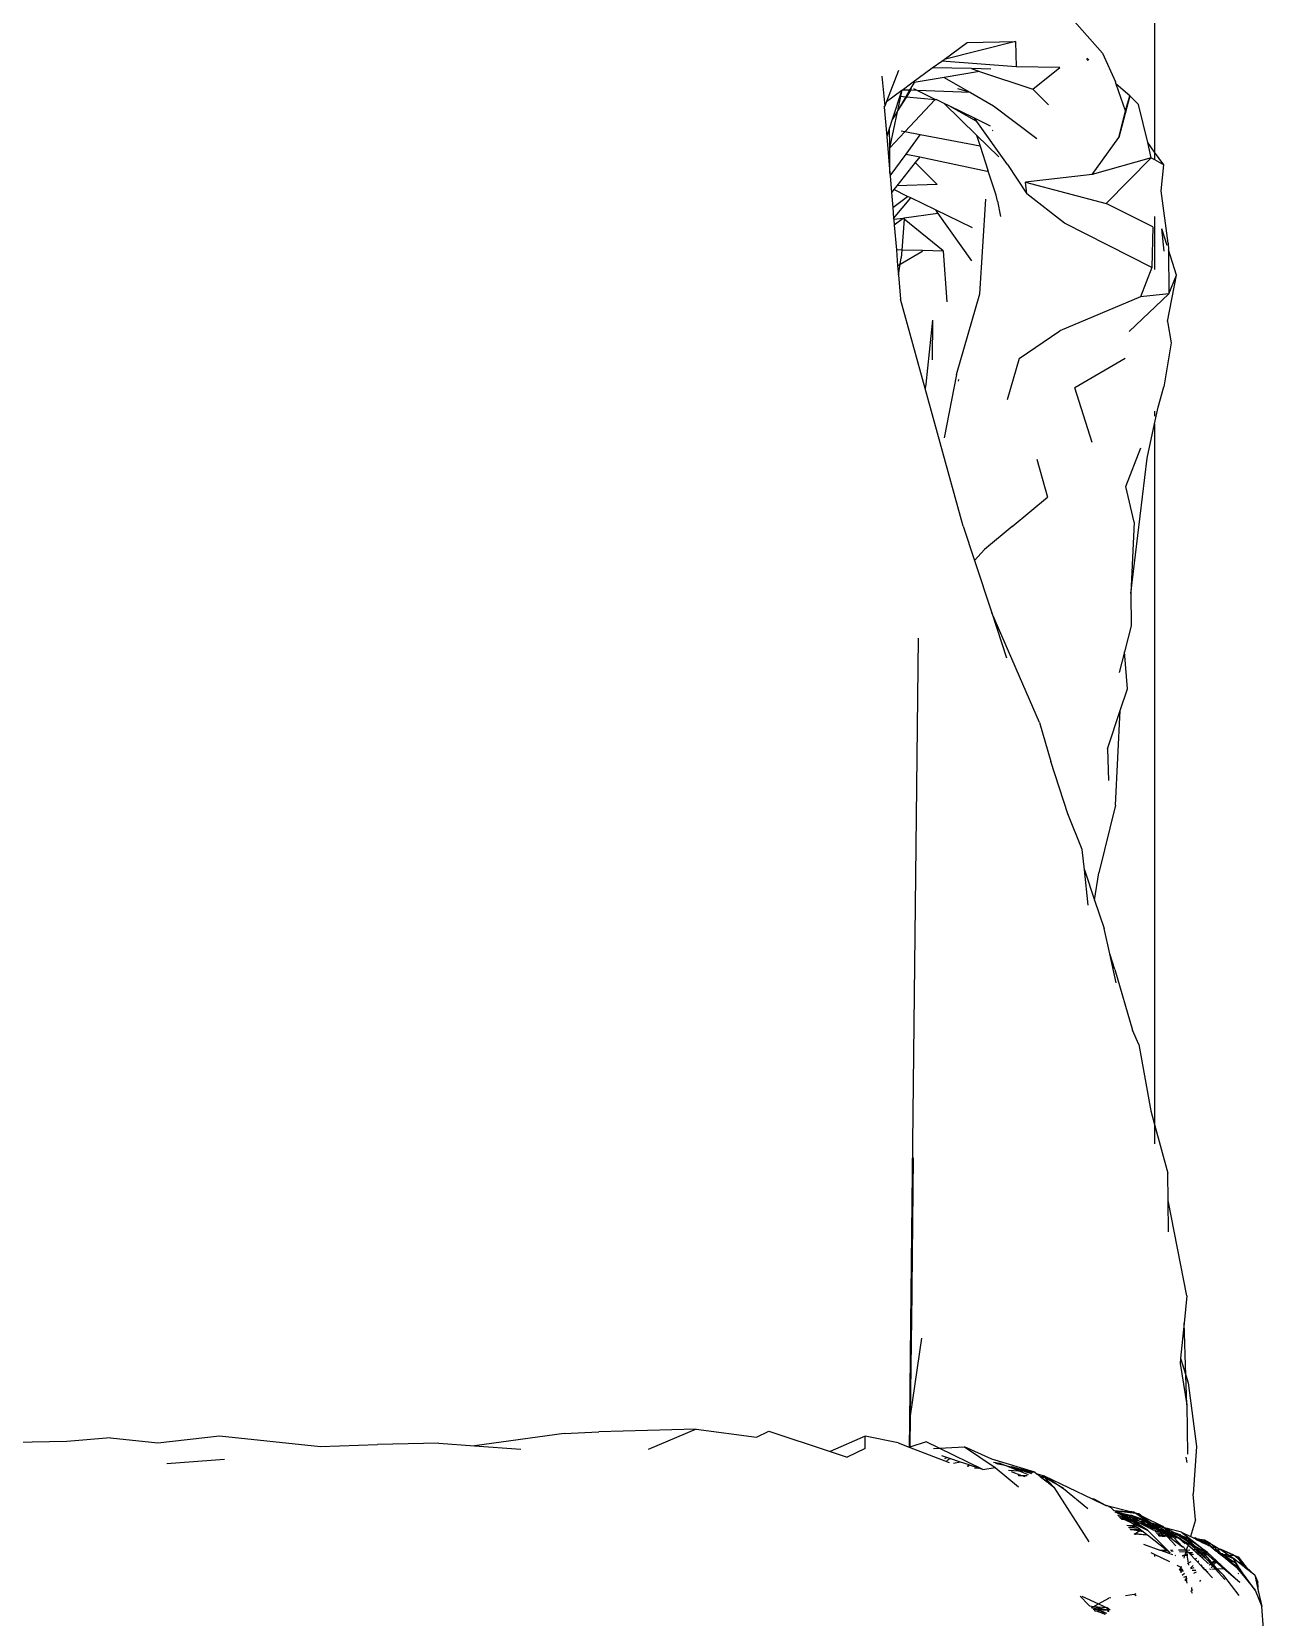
# Model space of a CAD drawing. Header units: millimetres. Extents: x 0 to 460473, y -68369 to 85219.
# Drawn here: x 224844.9 to 224978.3, y -36269 to -36098.2 of the extents above; entities that cross this region are included whole.
import ezdxf

# ---------------------------------------------------------------- set-up
doc = ezdxf.new("R2010")
doc.units = ezdxf.units.MM
doc.header["$LTSCALE"] = 50
doc.layers.add('ha', color=8, linetype='Continuous')

# ---------------------------------------------------------------- blocks, each defined once
blk = doc.blocks.new('12312')
for p, q in [((250590.54, -36534.35), (250590.54, -36622.74)), ((250581.93, -36608.69), (250584.93, -36612.08)), ((250575.59, -36610.82), (250567.88, -36612.76)), ((250567.88, -36612.76), (250570.36, -36610.95)), ((250570.36, -36610.95), (250575.59, -36610.82)), ((250575.59, -36610.82), (250575.66, -36613.56)), ((250566.62, -36613.69), (250567.64, -36612.94)), ((250567.64, -36612.94), (250567.88, -36612.76)), ((250575.66, -36613.56), (250567.64, -36612.94)), ((250583.4, -36612.88), (250583.24, -36612.66)), ((250583.47, -36612.84), (250583.24, -36612.66)), ((250584.93, -36612.08), (250586.34, -36615.18)), ((250561.17, -36614.57), (250561.5, -36617.8)), ((250562.97, -36613.97), (250561.69, -36617.3)), ((250564.42, -36615.3), (250566.62, -36613.69)), ((250567.89, -36614.7), (250564.68, -36615.25)), ((250570.83, -36613.76), (250566.62, -36613.69)), ((250571.7, -36614.05), (250567.89, -36614.7)), ((250567.89, -36614.7), (250570.6, -36616.26)), ((250570.83, -36613.76), (250571.7, -36614.05)), ((250572.93, -36613.8), (250570.83, -36613.76)), ((250571.7, -36614.05), (250577.44, -36615.96)), ((250580.33, -36613.65), (250575.66, -36613.56)), ((250577.44, -36615.96), (250580.33, -36613.65)), ((250561.69, -36617.3), (250563.34, -36616.09)), ((250563.34, -36616.09), (250562.31, -36619.24)), ((250563.34, -36616.09), (250563.2, -36616.73)), ((250563.34, -36616.09), (250563.38, -36616.06)), ((250563.38, -36616.06), (250564.42, -36615.3)), ((250564.18, -36616.09), (250563.38, -36616.06)), ((250564.18, -36616.09), (250563.77, -36616.78)), ((250564.26, -36616.09), (250563.83, -36616.79)), ((250564.68, -36615.25), (250564.18, -36616.09)), ((250564.26, -36616.09), (250564.18, -36616.09)), ((250564.35, -36615.95), (250564.26, -36616.09)), ((250565, -36616.12), (250564.26, -36616.09)), ((250564.68, -36615.25), (250564.42, -36615.3)), ((250565, -36616.12), (250564.64, -36615.94)), ((250570.73, -36616.34), (250565, -36616.12)), ((250566.94, -36617.09), (250565, -36616.12)), ((250569.33, -36615.9), (250570.6, -36616.26)), ((250570.6, -36616.26), (250570.73, -36616.34)), ((250570.73, -36616.34), (250573.2, -36617.77)), ((250577.44, -36615.96), (250579.11, -36617.67)), ((250586.42, -36615.42), (250586.34, -36615.18)), ((250587.89, -36616.7), (250586.42, -36615.42)), ((250587.4, -36618.29), (250586.42, -36615.42)), ((250561.45, -36617.91), (250561.5, -36617.8)), ((250561.45, -36617.91), (250561.72, -36621.07)), ((250561.69, -36617.3), (250561.5, -36617.8)), ((250563.2, -36616.73), (250562.86, -36618.32)), ((250563.77, -36616.78), (250562.86, -36618.32)), ((250563.83, -36616.79), (250562.86, -36618.32)), ((250563.2, -36616.73), (250563.77, -36616.78)), ((250563.65, -36620.57), (250566.94, -36617.09)), ((250563.77, -36616.78), (250563.83, -36616.79)), ((250563.83, -36616.79), (250566.94, -36617.09)), ((250566.94, -36617.09), (250567.02, -36617.09)), ((250567.9, -36617.52), (250567.02, -36617.09)), ((250571.38, -36620.92), (250567.9, -36617.52)), ((250568.43, -36617.78), (250567.9, -36617.52)), ((250571.41, -36619.46), (250568.43, -36617.78)), ((250571.16, -36619.1), (250568.43, -36617.78)), ((250573.2, -36617.77), (250577.87, -36621.3)), ((250587.89, -36616.7), (250586.71, -36621.17)), ((250587.4, -36618.29), (250587.89, -36616.7)), ((250588.83, -36617.61), (250587.89, -36616.7)), ((250589.8, -36621.72), (250588.83, -36617.61)), ((250562.31, -36619.24), (250562.02, -36620.14)), ((250562.84, -36618.4), (250562.03, -36622.15)), ((250562.84, -36618.4), (250562.31, -36619.24)), ((250562.86, -36618.32), (250562.84, -36618.4)), ((250571.41, -36619.46), (250571.16, -36619.1)), ((250572.89, -36619.94), (250571.16, -36619.1)), ((250574.71, -36624.09), (250571.41, -36619.46)), ((250586.71, -36621.17), (250587.4, -36618.29)), ((250562.02, -36620.14), (250561.72, -36621.07)), ((250561.72, -36621.07), (250562.05, -36625)), ((250562.03, -36622.15), (250562.02, -36620.14)), ((250562.03, -36622.28), (250563.65, -36620.57)), ((250563.65, -36620.57), (250563.27, -36620.5)), ((250565.31, -36620.88), (250563.65, -36620.57)), ((250563.79, -36622.96), (250565.31, -36620.88)), ((250571.77, -36622.1), (250565.31, -36620.88)), ((250573.78, -36623.26), (250571.38, -36620.92)), ((250571.38, -36620.92), (250571.77, -36622.1)), ((250573.16, -36620.45), (250573.1, -36620.41)), ((250583.81, -36625.17), (250586.71, -36621.17)), ((250562.03, -36622.28), (250562.03, -36622.15)), ((250562.05, -36625), (250562.03, -36622.28)), ((250562.07, -36625.3), (250563.79, -36622.96)), ((250563.79, -36622.96), (250565.28, -36623.27)), ((250565.28, -36623.27), (250564.79, -36623.88)), ((250565.28, -36623.27), (250572.54, -36624.79)), ((250571.77, -36622.1), (250572.61, -36624.69)), ((250590.19, -36623.35), (250583.81, -36625.17)), ((250585.33, -36628.27), (250590.19, -36623.35)), ((250590.54, -36622.74), (250589.8, -36621.72)), ((250590.19, -36623.35), (250589.8, -36621.72)), ((250590.19, -36623.35), (250590.54, -36623.55)), ((250590.54, -36622.74), (250590.54, -36623.55)), ((250591.53, -36624.11), (250590.54, -36622.74)), ((250562.05, -36625), (250562.07, -36625.3)), ((250564.79, -36623.88), (250562.79, -36626.39)), ((250564.79, -36623.88), (250567.15, -36626.24)), ((250572.61, -36624.69), (250572.54, -36624.79)), ((250573.5, -36627.38), (250572.61, -36624.69)), ((250574.71, -36624.09), (250576.78, -36627.23)), ((250590.54, -36623.55), (250591.53, -36624.11)), ((250591.25, -36626.9), (250591.53, -36624.11)), ((250562.07, -36625.3), (250562.23, -36627.09)), ((250562.47, -36626.79), (250562.23, -36627.09)), ((250562.79, -36626.39), (250562.47, -36626.79)), ((250563.96, -36627.51), (250562.47, -36626.79)), ((250567.15, -36626.24), (250562.79, -36626.39)), ((250583.81, -36625.17), (250576.66, -36625.97)), ((250576.66, -36625.97), (250585.33, -36628.27)), ((250576.78, -36627.23), (250576.66, -36625.97)), ((250562.23, -36627.09), (250562.36, -36628.7)), ((250562.36, -36628.7), (250563.96, -36627.51)), ((250562.46, -36629.89), (250564.31, -36627.68)), ((250564.31, -36627.68), (250563.96, -36627.51)), ((250566.95, -36628.96), (250564.31, -36627.68)), ((250571.73, -36638), (250572.37, -36627.81)), ((250573.63, -36628.04), (250573.5, -36627.38)), ((250573.63, -36628.04), (250573.95, -36629.68)), ((250580.85, -36630.39), (250576.78, -36627.23)), ((250590.34, -36630.81), (250585.33, -36628.27)), ((250592.02, -36632.54), (250591.25, -36626.9)), ((250562.36, -36628.7), (250562.46, -36629.89)), ((250562.46, -36629.89), (250562.47, -36630.01)), ((250563.5, -36629.91), (250562.47, -36630.01)), ((250562.47, -36630.01), (250562.52, -36630.61)), ((250563.5, -36629.91), (250562.52, -36630.61)), ((250563.59, -36629.98), (250563.34, -36633.29)), ((250563.6, -36629.86), (250563.5, -36629.91)), ((250563.5, -36629.87), (250563.5, -36629.91)), ((250563.59, -36629.98), (250563.5, -36629.91)), ((250563.6, -36629.86), (250563.59, -36629.98)), ((250567.8, -36633.39), (250563.59, -36629.98)), ((250567.23, -36629.35), (250563.6, -36629.86)), ((250566.95, -36628.96), (250567.23, -36629.35)), ((250570.95, -36630.89), (250566.95, -36628.96)), ((250567.23, -36629.35), (250570.83, -36634.45)), ((250590.54, -36629.69), (250590.54, -36635.39)), ((250562.52, -36630.61), (250562.75, -36633.27)), ((250590.23, -36635.16), (250580.85, -36630.39)), ((250590.34, -36630.81), (250590.23, -36635.16)), ((250591.57, -36633.4), (250591.31, -36631.01)), ((250591.88, -36632.81), (250591.31, -36631.01)), ((250563.34, -36633.29), (250562.75, -36633.27)), ((250562.75, -36633.27), (250562.89, -36634.99)), ((250563.16, -36634.83), (250565.51, -36633.44)), ((250563.34, -36633.29), (250563.28, -36634.14)), ((250565.56, -36633.35), (250563.34, -36633.29)), ((250565.56, -36633.35), (250565.51, -36633.44)), ((250567.8, -36633.42), (250565.56, -36633.35)), ((250567.8, -36633.39), (250567.8, -36633.42)), ((250567.8, -36633.42), (250568.19, -36638.88)), ((250592.02, -36632.54), (250592.03, -36633.27)), ((250592.91, -36636.01), (250592.03, -36633.27)), ((250592.03, -36633.27), (250592.09, -36638.01)), ((250562.89, -36634.99), (250563.16, -36634.83)), ((250562.89, -36634.99), (250562.97, -36635.97)), ((250562.97, -36635.97), (250563.16, -36634.83)), ((250563.16, -36634.83), (250563.28, -36634.14)), ((250590.23, -36635.16), (250589.02, -36638.32)), ((250562.97, -36635.97), (250563.19, -36638.57)), ((250591.93, -36640.98), (250592.91, -36636.01)), ((250592.09, -36638.01), (250592.91, -36636.01)), ((250565.85, -36648.21), (250563.19, -36638.57)), ((250569.24, -36646.68), (250571.73, -36638)), ((250589.02, -36638.32), (250580.36, -36642)), ((250592.09, -36638.01), (250587.81, -36642.05)), ((250592.09, -36638.01), (250589.02, -36638.32)), ((250566.64, -36640.84), (250565.94, -36647.73)), ((250566.64, -36640.84), (250566.61, -36645.11)), ((250575.97, -36644.96), (250580.36, -36642)), ((250591.93, -36640.98), (250592.33, -36643.3)), ((250592.33, -36643.3), (250591.54, -36648.02)), ((250575.97, -36644.96), (250574.67, -36649.41)), ((250587.37, -36644.97), (250581.96, -36648.14)), ((250569.24, -36646.68), (250567.88, -36653.51)), ((250569.44, -36647.24), (250569.39, -36647.43)), ((250565.94, -36647.73), (250565.85, -36648.21)), ((250569.93, -36663.02), (250565.85, -36648.21)), ((250583.83, -36654.01), (250581.96, -36648.14)), ((250590.93, -36650.22), (250591.54, -36648.02)), ((250590.54, -36652.01), (250590.93, -36650.22)), ((250590.54, -36650.66), (250590.54, -36651.17)), ((250589.74, -36655.71), (250590.54, -36652.01)), ((250590.54, -36652.01), (250590.54, -36727.45)), ((250577.86, -36655.8), (250579, -36659.91)), ((250587.45, -36658.75), (250589.06, -36654.58)), ((250587.99, -36670.29), (250589.74, -36655.71)), ((250588.33, -36662.58), (250587.45, -36658.75)), ((250575.21, -36663.08), (250579, -36659.91)), ((250588.33, -36662.58), (250587.99, -36670.29)), ((250569.93, -36663.02), (250571.15, -36666.72)), ((250575.21, -36663.08), (250572.24, -36665.55)), ((250572.24, -36665.55), (250571.15, -36666.72)), ((250571.15, -36666.72), (250573.01, -36672.36)), ((250587.99, -36670.29), (250588.01, -36673.77)), ((250578.15, -36684.16), (250573.01, -36672.36)), ((250573.01, -36672.36), (250574.61, -36677.21)), ((250588.01, -36673.77), (250587.3, -36676.56)), ((250565.1, -36675.09), (250564.42, -36735.87)), ((250587.3, -36676.56), (250586.73, -36678.8)), ((250587.63, -36680.55), (250587.3, -36676.56)), ((250586.85, -36682.86), (250587.63, -36680.55)), ((250585.46, -36687.02), (250586.85, -36682.86)), ((250586.34, -36693.07), (250586.85, -36682.86)), ((250578.15, -36684.16), (250579.36, -36688.37)), ((250585.46, -36687.02), (250585.57, -36690.41)), ((250581.19, -36694), (250579.36, -36688.37)), ((250586.34, -36693.07), (250584.56, -36700.36)), ((250582.75, -36697.83), (250581.19, -36694)), ((250582.99, -36700.05), (250582.75, -36697.83)), ((250582.99, -36700.05), (250584.09, -36703.3)), ((250583.4, -36703.85), (250582.99, -36700.05)), ((250584.09, -36703.3), (250584.56, -36700.36)), ((250584.09, -36703.3), (250585.13, -36706.35)), ((250585.73, -36709.07), (250585.13, -36706.35)), ((250586.28, -36710.78), (250585.73, -36709.07)), ((250586.41, -36712.21), (250585.73, -36709.07)), ((250586.28, -36710.78), (250588.15, -36717.29)), ((250588.86, -36718.84), (250588.15, -36717.29)), ((250588.86, -36718.84), (250590.14, -36725.98)), ((250590.14, -36725.98), (250590.54, -36727.45)), ((250590.54, -36727.45), (250590.54, -36729.55)), ((250590.54, -36727.45), (250591.98, -36732.7)), ((250564.57, -36731.05), (250564.42, -36735.87)), ((250564.57, -36731.05), (250564.42, -36745.12)), ((250592, -36735.63), (250591.98, -36732.7)), ((250564.42, -36735.87), (250564.28, -36748.92)), ((250594, -36745.92), (250592, -36735.63)), ((250592.04, -36739.01), (250592, -36735.63)), ((250564.4, -36745.66), (250564.25, -36758.84)), ((250564.4, -36745.66), (250564.28, -36748.92)), ((250564.42, -36745.12), (250564.4, -36745.66)), ((250594, -36745.92), (250593.71, -36748.86)), ((250564.28, -36748.92), (250564.16, -36759.47)), ((250593.71, -36748.86), (250593.34, -36752.62)), ((250593.9, -36754.46), (250593.71, -36748.86)), ((250565.44, -36750.45), (250564.25, -36758.84)), ((250593.34, -36752.62), (250593.29, -36753.19)), ((250593.34, -36752.62), (250593.9, -36754.46)), ((250593.29, -36753.19), (250594.01, -36757.66)), ((250594.01, -36757.66), (250593.9, -36754.46)), ((250593.9, -36754.46), (250594.16, -36755.29)), ((250594.16, -36755.29), (250595.07, -36762.14)), ((250594.01, -36757.66), (250594.09, -36762.95)), ((250564.16, -36759.47), (250564.13, -36762.21)), ((250564.25, -36758.84), (250564.16, -36759.47)), ((250564.25, -36758.84), (250564.21, -36762.19)), ((250473.48, -36761.6), (250465.85, -36761.74)), ((250478.17, -36761.21), (250473.48, -36761.6)), ((250478.17, -36761.21), (250483.26, -36761.73)), ((250483.26, -36761.73), (250489.91, -36760.99)), ((250489.91, -36760.99), (250500.76, -36762.14)), ((250527.01, -36760.73), (250517.33, -36762.05)), ((250527.01, -36760.73), (250530.73, -36760.56)), ((250541.21, -36760.25), (250530.73, -36760.56)), ((250541.21, -36760.25), (250536.02, -36762.46)), ((250541.21, -36760.25), (250547.68, -36761.12)), ((250547.68, -36761.12), (250549.02, -36760.48)), ((250549.02, -36760.48), (250555.62, -36762.67)), ((250559.39, -36761.02), (250555.62, -36762.67)), ((250562.93, -36761.75), (250559.39, -36761.02)), ((250559.4, -36762.36), (250559.39, -36761.02)), ((250565.97, -36761.62), (250564.21, -36762.19)), ((250567.36, -36762.3), (250565.97, -36761.62)), ((250500.76, -36762.14), (250506.89, -36761.93)), ((250513.52, -36761.76), (250506.89, -36761.93)), ((250513.52, -36761.76), (250517.33, -36762.05)), ((250517.33, -36762.05), (250522.34, -36762.43)), ((250555.62, -36762.67), (250557.45, -36763.28)), ((250559.4, -36762.36), (250557.45, -36763.28)), ((250562.93, -36761.75), (250564.13, -36762.21)), ((250564.21, -36762.19), (250564.13, -36762.21)), ((250564.13, -36762.21), (250568.43, -36763.86)), ((250566.75, -36762.33), (250567.36, -36762.3)), ((250567.36, -36762.3), (250570.1, -36762.17)), ((250572.07, -36764.6), (250567.36, -36762.3)), ((250568.18, -36763.32), (250567.63, -36763.13)), ((250567.97, -36763.44), (250568.18, -36763.32)), ((250568.49, -36763.42), (250568.18, -36763.32)), ((250570.1, -36762.17), (250573.37, -36764.39)), ((250573.04, -36763.49), (250570.1, -36762.17)), ((250593.92, -36763.28), (250594.01, -36763.84)), ((250595.07, -36762.14), (250594.7, -36767.27)), ((250484.23, -36763.95), (250490.42, -36763.48)), ((250568.19, -36763.65), (250568.49, -36763.42)), ((250569.67, -36763.81), (250568.49, -36763.42)), ((250569.67, -36763.81), (250568.9, -36763.96)), ((250570.57, -36764.1), (250569.67, -36763.81)), ((250570.38, -36764.26), (250570.57, -36764.1)), ((250570.47, -36764.28), (250570.64, -36764.13)), ((250570.64, -36764.13), (250570.57, -36764.1)), ((250571.61, -36764.45), (250570.64, -36764.13)), ((250571.17, -36764.42), (250571.61, -36764.45)), ((250572.07, -36764.6), (250571.61, -36764.45)), ((250572.07, -36764.6), (250573.37, -36764.39)), ((250577.64, -36764.88), (250573.04, -36763.49)), ((250573.21, -36763.82), (250573.8, -36763.93)), ((250573.37, -36764.39), (250575.9, -36766.48)), ((250573.41, -36763.92), (250573.67, -36763.98)), ((250573.67, -36763.98), (250573.58, -36764.01)), ((250573.8, -36763.93), (250573.67, -36763.98)), ((250573.67, -36763.98), (250574.28, -36764.12)), ((250574.28, -36764.12), (250573.8, -36763.93)), ((250575.91, -36764.75), (250574.28, -36764.12)), ((250574.28, -36764.12), (250574.63, -36764.2)), ((250574.63, -36764.2), (250576.5, -36764.8)), ((250574.63, -36764.2), (250575.15, -36764.31)), ((250574.83, -36764.68), (250575.91, -36764.75)), ((250575.11, -36764.83), (250576.23, -36765.24)), ((250575.15, -36764.31), (250577.64, -36764.88)), ((250576.96, -36764.83), (250575.15, -36764.31)), ((250576.99, -36765.18), (250575.91, -36764.75)), ((250575.91, -36764.75), (250576.5, -36764.8)), ((250576.5, -36764.8), (250577.28, -36765.04)), ((250576.5, -36764.8), (250576.96, -36764.83)), ((250577.45, -36764.97), (250576.96, -36764.83)), ((250576.96, -36764.83), (250577.64, -36764.88)), ((250577.64, -36764.88), (250577.92, -36765.1)), ((250575.86, -36765.22), (250575.9, -36765.24)), ((250575.9, -36765.24), (250576.23, -36765.24)), ((250576.23, -36765.24), (250576.29, -36765.25)), ((250576.29, -36765.25), (250576.8, -36765.27)), ((250576.29, -36765.25), (250576.59, -36765.37)), ((250576.8, -36765.27), (250576.82, -36765.26)), ((250578.73, -36765.33), (250577.92, -36765.1)), ((250578.24, -36765.35), (250577.92, -36765.1)), ((250578.24, -36765.35), (250578.73, -36765.33)), ((250578.24, -36765.35), (250578.77, -36765.52)), ((250578.24, -36765.35), (250579.02, -36765.97)), ((250578.73, -36765.33), (250579.65, -36766.02)), ((250578.73, -36765.33), (250580.75, -36766.64)), ((250578.73, -36765.33), (250583.82, -36767.77)), ((250579.69, -36766.5), (250578.77, -36765.52)), ((250579.65, -36766.02), (250578.77, -36765.52)), ((250578.77, -36765.52), (250579.02, -36765.97)), ((250579.1, -36766), (250579.02, -36765.97)), ((250579.1, -36766), (250579.14, -36766.06)), ((250579.14, -36766.06), (250579.69, -36766.5)), ((250580.75, -36766.64), (250579.65, -36766.02)), ((250579.69, -36766.5), (250583.45, -36772.38)), ((250580.75, -36766.64), (250583.37, -36768.81)), ((250584.05, -36767.79), (250583.82, -36767.77)), ((250583.82, -36767.77), (250585.29, -36768.47)), ((250585.29, -36768.47), (250584.05, -36767.79)), ((250585.29, -36768.47), (250585.39, -36768.49)), ((250585.87, -36768.75), (250585.39, -36768.49)), ((250585.39, -36768.49), (250588.08, -36769.17)), ((250594.94, -36770.02), (250594.7, -36767.27)), ((250585.97, -36768.86), (250585.87, -36768.75)), ((250586.17, -36769.01), (250585.97, -36768.86)), ((250586.47, -36769.16), (250586.17, -36769.01)), ((250586.17, -36769.01), (250588.08, -36769.17)), ((250586.25, -36769.17), (250586.84, -36769.41)), ((250586.57, -36769.16), (250586.47, -36769.16)), ((250586.55, -36769.5), (250586.83, -36769.62)), ((250586.58, -36769.21), (250586.57, -36769.16)), ((250587.02, -36769.17), (250586.57, -36769.16)), ((250586.58, -36769.21), (250586.7, -36769.24)), ((250586.63, -36769.59), (250586.83, -36769.62)), ((250586.96, -36769.4), (250586.7, -36769.24)), ((250586.7, -36769.24), (250588.08, -36769.56)), ((250586.75, -36769.73), (250586.98, -36769.88)), ((250586.83, -36769.62), (250587.41, -36769.87)), ((250586.84, -36769.41), (250589.78, -36771.15)), ((250587.66, -36769.81), (250586.84, -36769.41)), ((250587.41, -36769.87), (250586.84, -36769.41)), ((250586.86, -36769.85), (250586.89, -36769.89)), ((250586.98, -36769.88), (250586.89, -36769.89)), ((250586.99, -36769.41), (250586.96, -36769.4)), ((250587.05, -36769.87), (250586.98, -36769.88)), ((250587.3, -36769.99), (250586.98, -36769.98)), ((250587.08, -36769.46), (250586.99, -36769.41)), ((250588.08, -36769.17), (250587.02, -36769.17)), ((250588.54, -36769.33), (250587.02, -36769.17)), ((250587.2, -36769.85), (250587.05, -36769.87)), ((250587.3, -36769.99), (250587.05, -36769.87)), ((250587.19, -36769.52), (250587.08, -36769.46)), ((250587.21, -36769.47), (250587.08, -36769.46)), ((250587.38, -36769.53), (250587.19, -36769.52)), ((250587.65, -36769.75), (250587.19, -36769.52)), ((250587.2, -36769.85), (250587.41, -36769.87)), ((250587.38, -36769.53), (250587.21, -36769.47)), ((250587.3, -36769.99), (250588, -36770.32)), ((250587.47, -36769.99), (250587.3, -36769.99)), ((250587.49, -36769.53), (250587.38, -36769.53)), ((250587.44, -36769.88), (250587.41, -36769.87)), ((250587.44, -36769.88), (250587.54, -36769.96)), ((250587.54, -36769.96), (250587.47, -36769.99)), ((250588.08, -36769.56), (250587.49, -36769.53)), ((250587.67, -36769.61), (250587.49, -36769.53)), ((250588, -36770.32), (250587.54, -36769.96)), ((250587.65, -36769.75), (250588.15, -36769.82)), ((250587.66, -36769.81), (250587.65, -36769.75)), ((250587.93, -36769.97), (250587.66, -36769.81)), ((250588.15, -36769.82), (250587.67, -36769.61)), ((250588.64, -36769.9), (250587.67, -36769.61)), ((250589.78, -36771.15), (250587.93, -36769.97)), ((250588.14, -36769.99), (250587.93, -36769.97)), ((250587.97, -36769.91), (250588.41, -36769.94)), ((250588.16, -36769.19), (250588.08, -36769.17)), ((250588.84, -36769.93), (250588.08, -36769.56)), ((250589.28, -36770), (250588.08, -36769.56)), ((250588.54, -36770), (250588.14, -36769.99)), ((250588.26, -36770.06), (250588.14, -36769.99)), ((250588.15, -36769.82), (250588.64, -36769.9)), ((250588.41, -36769.94), (250588.15, -36769.82)), ((250588.35, -36769.19), (250588.16, -36769.19)), ((250588.99, -36770.19), (250588.26, -36770.06)), ((250588.7, -36770.28), (250588.26, -36770.06)), ((250588.35, -36769.19), (250588.45, -36769.26)), ((250588.41, -36769.94), (250588.64, -36769.9)), ((250588.54, -36770), (250588.41, -36769.94)), ((250588.45, -36769.26), (250588.53, -36769.28)), ((250588.54, -36769.33), (250588.53, -36769.28)), ((250588.65, -36769.34), (250588.54, -36769.33)), ((250589.6, -36770.09), (250588.54, -36769.33)), ((250588.88, -36769.97), (250588.54, -36770)), ((250588.99, -36770.19), (250588.54, -36770)), ((250588.64, -36769.9), (250588.84, -36769.93)), ((250588.65, -36769.34), (250588.85, -36769.36)), ((250588.65, -36769.34), (250589.05, -36769.54)), ((250588.84, -36769.93), (250588.88, -36769.97)), ((250588.85, -36769.36), (250589.05, -36769.54)), ((250588.93, -36769.98), (250588.88, -36769.97)), ((250588.98, -36770), (250588.93, -36769.98)), ((250589.28, -36770), (250588.98, -36770)), ((250589.64, -36770.32), (250588.98, -36770)), ((250589.73, -36770.22), (250588.98, -36770)), ((250589.64, -36770.32), (250588.99, -36770.19)), ((250589.54, -36770.44), (250588.99, -36770.19)), ((250589.05, -36769.54), (250589.14, -36769.58)), ((250589.14, -36769.58), (250589.74, -36770.14)), ((250589.14, -36769.58), (250589.99, -36770.23)), ((250589.14, -36769.58), (250591.47, -36770.74)), ((250589.32, -36770), (250589.28, -36770)), ((250589.36, -36770.03), (250589.32, -36770)), ((250589.49, -36770.07), (250589.36, -36770.03)), ((250589.6, -36770.09), (250589.49, -36770.07)), ((250589.69, -36770.16), (250589.6, -36770.09)), ((250589.74, -36770.14), (250589.69, -36770.16)), ((250589.69, -36770.16), (250589.73, -36770.22)), ((250589.79, -36770.18), (250589.74, -36770.14)), ((250589.79, -36770.18), (250589.82, -36770.25)), ((250589.82, -36770.21), (250589.79, -36770.18)), ((250589.99, -36770.23), (250589.82, -36770.21)), ((250594.94, -36770.02), (250594.4, -36771.83)), ((250588.48, -36770.69), (250587.57, -36770.65)), ((250587.74, -36770.83), (250588.48, -36770.69)), ((250587.74, -36770.83), (250587.97, -36770.85)), ((250587.79, -36770.89), (250587.97, -36770.85)), ((250587.91, -36771.03), (250587.96, -36771.08)), ((250588.9, -36771.25), (250587.96, -36771.08)), ((250589.02, -36771.11), (250587.96, -36771.08)), ((250587.96, -36771.08), (250588.98, -36771.19)), ((250587.97, -36770.85), (250588.53, -36770.73)), ((250587.97, -36770.85), (250588.78, -36770.92)), ((250588, -36770.32), (250589.78, -36771.15)), ((250588.48, -36770.69), (250588, -36770.32)), ((250588.44, -36771.57), (250588.36, -36771.53)), ((250588.44, -36771.57), (250588.48, -36771.54)), ((250588.47, -36771.65), (250588.44, -36771.57)), ((250588.48, -36770.69), (250588.53, -36770.73)), ((250588.9, -36771.25), (250588.48, -36771.54)), ((250588.48, -36771.54), (250589.7, -36771.63)), ((250589.77, -36771.69), (250588.48, -36771.54)), ((250588.78, -36770.92), (250588.53, -36770.73)), ((250588.7, -36770.28), (250588.93, -36770.39)), ((250588.7, -36770.28), (250589.54, -36770.44)), ((250589.02, -36771.11), (250588.78, -36770.92)), ((250588.98, -36771.19), (250588.9, -36771.25)), ((250589.3, -36771.32), (250588.9, -36771.25)), ((250588.93, -36770.39), (250589.51, -36770.57)), ((250589.86, -36770.86), (250588.93, -36770.39)), ((250589.06, -36771.14), (250588.98, -36771.19)), ((250588.98, -36771.19), (250589.17, -36771.22)), ((250589.06, -36771.14), (250589.02, -36771.11)), ((250589.17, -36771.22), (250589.06, -36771.14)), ((250589.3, -36771.32), (250589.17, -36771.22)), ((250589.7, -36771.63), (250589.3, -36771.32)), ((250589.51, -36770.57), (250590.6, -36770.9)), ((250589.51, -36770.57), (250590.57, -36770.95)), ((250589.54, -36770.44), (250590.16, -36770.57)), ((250590.6, -36770.9), (250589.54, -36770.44)), ((250590.01, -36770.39), (250589.64, -36770.32)), ((250590.16, -36770.57), (250589.64, -36770.32)), ((250589.77, -36771.69), (250589.7, -36771.63)), ((250589.73, -36770.22), (250589.82, -36770.25)), ((250591.83, -36773.28), (250589.77, -36771.69)), ((250589.78, -36771.15), (250592.21, -36773.58)), ((250589.82, -36770.25), (250589.89, -36770.27)), ((250589.86, -36770.86), (250590.57, -36770.95)), ((250590.27, -36771.06), (250589.86, -36770.86)), ((250589.89, -36770.27), (250589.93, -36770.33)), ((250590.07, -36770.29), (250589.89, -36770.27)), ((250589.93, -36770.33), (250589.99, -36770.36)), ((250589.99, -36770.23), (250590.07, -36770.29)), ((250589.99, -36770.36), (250590.01, -36770.39)), ((250590.06, -36770.4), (250590.01, -36770.39)), ((250590.06, -36770.4), (250590.08, -36770.44)), ((250590.3, -36770.44), (250590.06, -36770.4)), ((250590.07, -36770.29), (250590.16, -36770.35)), ((250590.08, -36770.44), (250590.26, -36770.59)), ((250590.16, -36770.57), (250590.08, -36770.44)), ((250590.16, -36770.35), (250590.3, -36770.44)), ((250590.16, -36770.35), (250590.7, -36770.51)), ((250590.16, -36770.57), (250590.26, -36770.59)), ((250590.26, -36770.59), (250590.31, -36770.61)), ((250590.51, -36771.18), (250590.27, -36771.06)), ((250590.27, -36771.06), (250590.85, -36771.11)), ((250590.61, -36770.53), (250590.3, -36770.44)), ((250590.3, -36770.44), (250590.82, -36770.71)), ((250590.3, -36770.44), (250590.57, -36770.66)), ((250590.31, -36770.61), (250590.57, -36770.66)), ((250590.31, -36770.61), (250590.33, -36770.65)), ((250590.33, -36770.65), (250590.48, -36770.73)), ((250590.48, -36770.73), (250590.6, -36770.9)), ((250590.77, -36770.98), (250590.48, -36770.73)), ((250590.97, -36770.96), (250590.48, -36770.73)), ((250591.14, -36771.37), (250590.53, -36771.2)), ((250590.57, -36770.66), (250590.6, -36770.68)), ((250590.57, -36770.95), (250590.63, -36770.92)), ((250590.97, -36770.96), (250590.6, -36770.68)), ((250590.6, -36770.68), (250590.82, -36770.71)), ((250590.6, -36770.68), (250590.83, -36770.97)), ((250590.6, -36770.9), (250590.63, -36770.92)), ((250591.14, -36770.79), (250590.61, -36770.53)), ((250591.34, -36770.74), (250590.61, -36770.53)), ((250591.14, -36771.37), (250590.61, -36771.31)), ((250590.74, -36771.01), (250590.63, -36770.92)), ((250591.34, -36770.74), (250590.7, -36770.51)), ((250590.71, -36771.42), (250591.3, -36771.5)), ((250590.74, -36771.01), (250590.77, -36770.98)), ((250590.74, -36771.01), (250590.85, -36771.11)), ((250590.77, -36770.98), (250590.85, -36770.99)), ((250590.82, -36770.71), (250591.52, -36771.08)), ((250590.82, -36770.71), (250591.14, -36770.79)), ((250590.83, -36770.97), (250590.85, -36770.99)), ((250590.85, -36770.99), (250590.91, -36771)), ((250590.85, -36771.11), (250590.89, -36771.15)), ((250591.54, -36771.71), (250590.86, -36771.6)), ((250590.89, -36771.15), (250591.02, -36771.12)), ((250591.13, -36771.2), (250590.89, -36771.15)), ((250590.89, -36771.15), (250591.14, -36771.37)), ((250590.91, -36771), (250590.97, -36770.96)), ((250590.91, -36771), (250590.94, -36771.05)), ((250590.93, -36771.69), (250591.54, -36771.71)), ((250590.94, -36771.05), (250591.02, -36771.12)), ((250591.54, -36771.71), (250590.95, -36771.71)), ((250590.97, -36770.96), (250591.1, -36771.06)), ((250591.68, -36771.85), (250591.01, -36771.79)), ((250591.02, -36771.12), (250591.06, -36771.13)), ((250591.06, -36771.13), (250591.12, -36771.14)), ((250591.1, -36771.06), (250591.3, -36771.05)), ((250591.21, -36771.14), (250591.1, -36771.06)), ((250591.29, -36771.12), (250591.1, -36771.06)), ((250591.12, -36771.14), (250591.21, -36771.14)), ((250591.13, -36771.2), (250591.12, -36771.14)), ((250591.33, -36771.23), (250591.13, -36771.2)), ((250591.43, -36771.41), (250591.13, -36771.2)), ((250591.32, -36770.83), (250591.14, -36770.79)), ((250591.16, -36771.38), (250591.14, -36771.37)), ((250591.14, -36771.37), (250591.3, -36771.5)), ((250591.43, -36771.41), (250591.16, -36771.38)), ((250591.21, -36771.14), (250591.29, -36771.12)), ((250591.33, -36771.23), (250591.21, -36771.14)), ((250591.29, -36771.12), (250591.37, -36771.16)), ((250591.3, -36771.05), (250591.52, -36771.08)), ((250591.3, -36771.5), (250591.5, -36771.53)), ((250591.3, -36771.5), (250591.54, -36771.71)), ((250591.71, -36770.98), (250591.32, -36770.83)), ((250591.32, -36770.83), (250591.62, -36770.89)), ((250591.35, -36771.25), (250591.33, -36771.23)), ((250591.47, -36770.74), (250591.34, -36770.74)), ((250591.51, -36771.42), (250591.35, -36771.25)), ((250591.68, -36771.31), (250591.35, -36771.25)), ((250591.35, -36771.25), (250592.06, -36771.49)), ((250591.37, -36771.16), (250591.52, -36771.17)), ((250591.46, -36771.47), (250591.43, -36771.41)), ((250591.43, -36771.41), (250591.51, -36771.42)), ((250591.47, -36770.74), (250591.62, -36770.89)), ((250591.51, -36771.42), (250591.63, -36771.54)), ((250591.51, -36771.42), (250592.06, -36771.49)), ((250591.52, -36771.08), (250591.72, -36771.19)), ((250591.52, -36771.17), (250591.6, -36771.21)), ((250591.54, -36771.71), (250591.6, -36771.72)), ((250591.6, -36771.72), (250591.59, -36771.76)), ((250591.59, -36771.76), (250591.63, -36771.76)), ((250591.6, -36771.21), (250591.72, -36771.19)), ((250591.68, -36771.31), (250591.6, -36771.21)), ((250591.63, -36771.76), (250591.6, -36771.72)), ((250591.62, -36770.89), (250591.71, -36770.98)), ((250591.91, -36770.95), (250591.62, -36770.89)), ((250591.79, -36771.72), (250591.63, -36771.54)), ((250591.63, -36771.54), (250591.74, -36771.54)), ((250591.89, -36771.73), (250591.63, -36771.54)), ((250591.63, -36771.76), (250591.66, -36771.82)), ((250591.84, -36771.34), (250591.68, -36771.31)), ((250591.71, -36770.98), (250591.76, -36771.04)), ((250591.72, -36771.19), (250592, -36771.34)), ((250591.74, -36771.54), (250591.77, -36771.56)), ((250591.96, -36771.09), (250591.76, -36771.04)), ((250591.76, -36771.04), (250592.65, -36771.68)), ((250592, -36771.34), (250591.76, -36771.04)), ((250591.77, -36771.56), (250591.85, -36771.57)), ((250591.79, -36771.72), (250591.89, -36771.73)), ((250591.84, -36771.78), (250591.79, -36771.72)), ((250592, -36771.34), (250591.84, -36771.34)), ((250592.06, -36771.49), (250591.84, -36771.34)), ((250591.93, -36771.87), (250591.84, -36771.78)), ((250591.97, -36771.79), (250591.84, -36771.78)), ((250591.85, -36771.57), (250592.27, -36771.57)), ((250592.43, -36771.74), (250591.85, -36771.57)), ((250591.85, -36771.57), (250591.99, -36771.73)), ((250591.89, -36771.73), (250591.99, -36771.73)), ((250591.97, -36771.79), (250591.89, -36771.73)), ((250592.17, -36771.17), (250591.91, -36770.95)), ((250593.44, -36771.35), (250591.91, -36770.95)), ((250592.84, -36772.84), (250591.93, -36771.87)), ((250592.11, -36771.88), (250591.93, -36771.87)), ((250592.06, -36771.16), (250591.96, -36771.09)), ((250592, -36771.81), (250591.97, -36771.79)), ((250591.99, -36771.73), (250592.43, -36771.74)), ((250591.99, -36771.73), (250592.07, -36771.79)), ((250592, -36771.34), (250592.07, -36771.36)), ((250592.07, -36771.79), (250592, -36771.81)), ((250592.11, -36771.88), (250592, -36771.81)), ((250592.17, -36771.17), (250592.06, -36771.16)), ((250592.23, -36771.51), (250592.06, -36771.49)), ((250592.07, -36771.36), (250592.11, -36771.4)), ((250592.11, -36771.83), (250592.07, -36771.79)), ((250592.11, -36771.4), (250592.37, -36771.53)), ((250592.23, -36771.51), (250592.11, -36771.4)), ((250592.51, -36771.82), (250592.11, -36771.83)), ((250592.61, -36771.92), (250592.11, -36771.83)), ((250592.11, -36771.83), (250592.2, -36771.89)), ((250593.56, -36772.92), (250592.11, -36771.88)), ((250592.2, -36771.89), (250592.11, -36771.88)), ((250592.22, -36771.19), (250592.17, -36771.17)), ((250592.61, -36771.92), (250592.2, -36771.89)), ((250592.2, -36771.89), (250593.56, -36772.92)), ((250592.24, -36771.23), (250592.22, -36771.19)), ((250592.37, -36771.53), (250592.23, -36771.51)), ((250592.27, -36771.57), (250592.23, -36771.51)), ((250592.31, -36771.26), (250592.24, -36771.23)), ((250592.27, -36771.57), (250592.34, -36771.64)), ((250592.57, -36771.51), (250592.31, -36771.26)), ((250592.39, -36771.26), (250592.31, -36771.26)), ((250592.34, -36771.64), (250592.42, -36771.65)), ((250592.37, -36771.53), (250592.57, -36771.51)), ((250592.37, -36771.53), (250592.65, -36771.68)), ((250592.51, -36771.34), (250592.39, -36771.26)), ((250592.42, -36771.65), (250592.65, -36771.68)), ((250592.43, -36771.74), (250592.42, -36771.65)), ((250592.5, -36771.76), (250592.43, -36771.74)), ((250592.47, -36771.75), (250592.43, -36771.74)), ((250592.47, -36771.75), (250592.5, -36771.76)), ((250592.5, -36771.76), (250592.61, -36771.76)), ((250592.51, -36771.82), (250592.5, -36771.76)), ((250592.97, -36771.64), (250592.51, -36771.34)), ((250593.31, -36771.64), (250592.51, -36771.34)), ((250592.61, -36771.92), (250592.51, -36771.82)), ((250592.76, -36771.83), (250592.51, -36771.82)), ((250592.62, -36771.56), (250592.57, -36771.51)), ((250592.61, -36771.76), (250592.82, -36771.77)), ((250592.76, -36771.83), (250592.61, -36771.76)), ((250592.62, -36771.56), (250592.68, -36771.55)), ((250592.82, -36771.77), (250592.62, -36771.56)), ((250592.65, -36771.68), (250592.82, -36771.77)), ((250592.68, -36771.55), (250592.97, -36771.64)), ((250592.8, -36771.84), (250592.76, -36771.83)), ((250592.83, -36771.87), (250592.8, -36771.84)), ((250592.94, -36771.83), (250592.82, -36771.77)), ((250592.94, -36771.83), (250592.83, -36771.87)), ((250593, -36771.96), (250592.83, -36771.87)), ((250592.98, -36771.85), (250592.94, -36771.83)), ((250594.07, -36772.36), (250592.97, -36771.64)), ((250592.97, -36771.64), (250593.47, -36771.79)), ((250592.98, -36771.85), (250593.02, -36771.9)), ((250593.02, -36771.9), (250593.1, -36771.96)), ((250593.36, -36771.68), (250593.31, -36771.64)), ((250593.38, -36771.7), (250593.36, -36771.68)), ((250594.1, -36771.99), (250593.38, -36771.7)), ((250593.47, -36771.79), (250593.38, -36771.7)), ((250593.44, -36771.35), (250596.23, -36773.56)), ((250593.44, -36771.35), (250594.4, -36771.83)), ((250593.54, -36771.81), (250593.47, -36771.79)), ((250594.78, -36772.74), (250593.54, -36771.81)), ((250593.54, -36771.81), (250594.07, -36772.36)), ((250593.54, -36771.81), (250594.1, -36771.99)), ((250594.77, -36772.01), (250594.4, -36771.83)), ((250589.35, -36772.63), (250591.1, -36773.3)), ((250590.54, -36773.75), (250590.19, -36773.58)), ((250591.1, -36773.3), (250591.83, -36773.28)), ((250592.21, -36773.69), (250591.1, -36773.3)), ((250591.1, -36773.3), (250591.92, -36773.35)), ((250591.92, -36773.35), (250591.83, -36773.28)), ((250592.21, -36773.58), (250591.92, -36773.35)), ((250592.25, -36773.28), (250592.48, -36773.27)), ((250592.33, -36773.38), (250592.55, -36773.4)), ((250593.56, -36772.92), (250592.61, -36771.92)), ((250592.61, -36771.92), (250593, -36771.96)), ((250593.1, -36771.96), (250593, -36771.96)), ((250593.1, -36771.96), (250593.13, -36771.93)), ((250593.1, -36771.96), (250593.12, -36772.01)), ((250593.11, -36773.26), (250593.83, -36773.25)), ((250593.12, -36772.01), (250593.18, -36772.03)), ((250593.13, -36771.93), (250593.27, -36772)), ((250593.18, -36772.03), (250593.23, -36772.07)), ((250593.31, -36772.04), (250593.23, -36772.07)), ((250593.23, -36772.07), (250593.52, -36772.2)), ((250593.84, -36772.6), (250593.23, -36772.07)), ((250593.23, -36773.44), (250593.9, -36773.49)), ((250593.27, -36772), (250593.31, -36772.04)), ((250593.31, -36772.04), (250593.35, -36772.05)), ((250593.35, -36772.05), (250593.52, -36772.2)), ((250593.56, -36772.25), (250593.52, -36772.2)), ((250593.6, -36772.27), (250593.56, -36772.25)), ((250593.58, -36772.94), (250593.56, -36772.92)), ((250593.72, -36773.04), (250593.58, -36772.94)), ((250593.6, -36772.27), (250594.17, -36772.58)), ((250594.12, -36772.74), (250593.6, -36772.27)), ((250593.72, -36773.04), (250593.83, -36773.25)), ((250593.9, -36773.49), (250593.8, -36773.82)), ((250593.83, -36773.25), (250594.17, -36773.51)), ((250593.92, -36773.42), (250593.9, -36773.49)), ((250593.9, -36773.49), (250593.96, -36773.49)), ((250593.92, -36773.24), (250593.96, -36773.29)), ((250594.08, -36772.9), (250593.96, -36773.29)), ((250593.96, -36773.29), (250594.35, -36773.24)), ((250593.98, -36773.55), (250594.02, -36773.76)), ((250594.07, -36772.36), (250594.2, -36772.49)), ((250596.23, -36773.56), (250594.1, -36771.99)), ((250594.78, -36772.74), (250594.1, -36771.99)), ((250594.17, -36772.58), (250594.12, -36772.74)), ((250594.66, -36773.23), (250594.12, -36772.74)), ((250594.2, -36772.49), (250594.17, -36772.58)), ((250594.17, -36772.58), (250594.49, -36772.74)), ((250594.17, -36773.51), (250594.59, -36773.54)), ((250594.17, -36773.51), (250594.32, -36773.68)), ((250594.2, -36772.49), (250594.25, -36772.52)), ((250594.25, -36772.52), (250594.49, -36772.74)), ((250594.25, -36772.52), (250594.87, -36772.85)), ((250594.63, -36773.59), (250594.32, -36773.68)), ((250594.49, -36772.74), (250595.04, -36773.04)), ((250594.49, -36772.74), (250595, -36773.22)), ((250594.49, -36772.74), (250594.87, -36772.85)), ((250594.66, -36773.23), (250595, -36773.22)), ((250594.97, -36773.5), (250594.66, -36773.23)), ((250594.91, -36771.98), (250594.77, -36772.01)), ((250594.77, -36772.01), (250595.09, -36772.06)), ((250595.03, -36772.14), (250594.77, -36772.01)), ((250594.87, -36772.85), (250594.78, -36772.74)), ((250594.93, -36772.91), (250594.87, -36772.85)), ((250594.98, -36771.99), (250594.91, -36771.98)), ((250595.04, -36773.04), (250594.93, -36772.91)), ((250595, -36772.91), (250594.93, -36772.91)), ((250595.23, -36773.43), (250594.97, -36773.5)), ((250595.04, -36773.57), (250594.97, -36773.5)), ((250594.98, -36771.99), (250595.02, -36772)), ((250595.03, -36772.93), (250595, -36772.91)), ((250595, -36773.22), (250595.21, -36773.22)), ((250595, -36773.22), (250595.23, -36773.43)), ((250595.02, -36772), (250595.09, -36772.06)), ((250595.03, -36772.14), (250595.31, -36772.23)), ((250595.19, -36772.14), (250595.03, -36772.14)), ((250595.03, -36772.14), (250595.55, -36772.4)), ((250595.1, -36773.02), (250595.03, -36772.93)), ((250595.03, -36772.93), (250595.57, -36773.21)), ((250595.04, -36773.04), (250595.1, -36773.02)), ((250595.21, -36773.22), (250595.04, -36773.04)), ((250595.04, -36773.57), (250595.39, -36773.59)), ((250595.12, -36773.64), (250595.04, -36773.57)), ((250595.09, -36772.06), (250595.12, -36772.07)), ((250595.1, -36773.02), (250595.19, -36773.12)), ((250595.12, -36772.07), (250595.24, -36772.09)), ((250595.12, -36772.07), (250595.19, -36772.14)), ((250595.12, -36773.64), (250595.39, -36773.59)), ((250595.25, -36772.14), (250595.19, -36772.14)), ((250595.19, -36773.12), (250595.38, -36773.22)), ((250595.36, -36773.4), (250595.21, -36773.22)), ((250595.21, -36773.22), (250595.38, -36773.22)), ((250595.36, -36773.4), (250595.23, -36773.43)), ((250595.23, -36773.43), (250595.39, -36773.59)), ((250595.24, -36772.09), (250595.41, -36772.16)), ((250595.41, -36772.16), (250595.25, -36772.14)), ((250595.31, -36772.23), (250595.25, -36772.14)), ((250595.31, -36772.23), (250595.49, -36772.28)), ((250595.55, -36772.4), (250595.31, -36772.23)), ((250595.36, -36773.4), (250595.56, -36773.35)), ((250595.52, -36773.57), (250595.36, -36773.4)), ((250595.38, -36773.22), (250595.41, -36773.22)), ((250595.39, -36773.59), (250595.52, -36773.57)), ((250595.39, -36773.59), (250595.62, -36773.81)), ((250595.92, -36772.2), (250595.41, -36772.16)), ((250595.41, -36772.16), (250596.19, -36772.46)), ((250595.41, -36773.22), (250595.57, -36773.21)), ((250595.41, -36773.22), (250595.49, -36773.27)), ((250595.49, -36772.28), (250596.19, -36772.46)), ((250595.85, -36772.49), (250595.49, -36772.28)), ((250595.49, -36773.27), (250595.56, -36773.35)), ((250595.52, -36773.57), (250595.55, -36773.61)), ((250595.55, -36772.4), (250595.68, -36772.46)), ((250595.55, -36773.61), (250595.61, -36773.55)), ((250595.69, -36773.76), (250595.55, -36773.61)), ((250595.55, -36773.61), (250595.81, -36773.62)), ((250595.7, -36773.31), (250595.56, -36773.35)), ((250595.56, -36773.35), (250595.72, -36773.53)), ((250595.57, -36773.21), (250595.62, -36773.24)), ((250595.61, -36773.55), (250595.72, -36773.53)), ((250595.7, -36773.31), (250595.62, -36773.24)), ((250595.85, -36772.49), (250595.68, -36772.46)), ((250595.68, -36772.46), (250596.15, -36772.7)), ((250595.91, -36773.5), (250595.7, -36773.31)), ((250595.7, -36773.31), (250596.23, -36773.56)), ((250595.72, -36773.53), (250595.91, -36773.5)), ((250595.72, -36773.53), (250595.81, -36773.62)), ((250595.81, -36773.62), (250595.85, -36773.67)), ((250596.3, -36772.57), (250595.85, -36772.49)), ((250596.15, -36772.7), (250595.85, -36772.49)), ((250596, -36773.57), (250595.91, -36773.5)), ((250595.91, -36773.63), (250596, -36773.57)), ((250595.92, -36772.2), (250596.19, -36772.46)), ((250596.58, -36772.62), (250595.92, -36772.2)), ((250596.08, -36773.64), (250596, -36773.57)), ((250596.26, -36772.74), (250596.15, -36772.7)), ((250596.19, -36772.46), (250596.3, -36772.57)), ((250599.71, -36776.79), (250596.23, -36773.56)), ((250596.26, -36772.74), (250596.32, -36772.76)), ((250596.36, -36772.55), (250596.3, -36772.57)), ((250596.3, -36772.57), (250596.51, -36772.88)), ((250596.3, -36772.57), (250596.59, -36772.86)), ((250596.32, -36772.76), (250596.38, -36772.81)), ((250596.41, -36772.59), (250596.36, -36772.55)), ((250596.51, -36772.88), (250596.38, -36772.81)), ((250596.58, -36772.62), (250596.41, -36772.59)), ((250596.51, -36772.88), (250596.59, -36772.86)), ((250596.71, -36773.04), (250596.51, -36772.88)), ((250596.61, -36772.63), (250596.58, -36772.62)), ((250596.59, -36772.86), (250596.9, -36772.99)), ((250596.59, -36772.86), (250596.76, -36773.03)), ((250596.66, -36772.67), (250596.61, -36772.63)), ((250596.98, -36772.97), (250596.66, -36772.67)), ((250597.37, -36773.13), (250596.66, -36772.67)), ((250596.76, -36773.03), (250596.71, -36773.04)), ((250596.79, -36773.02), (250596.76, -36773.03)), ((250596.76, -36773.03), (250596.78, -36773.09)), ((250596.78, -36773.09), (250596.83, -36773.1)), ((250596.78, -36773.09), (250596.81, -36773.12)), ((250596.85, -36773.04), (250596.79, -36773.02)), ((250596.79, -36773.02), (250596.8, -36773.07)), ((250596.8, -36773.07), (250596.83, -36773.1)), ((250596.81, -36773.12), (250596.83, -36773.1)), ((250596.81, -36773.12), (250596.9, -36773.19)), ((250596.83, -36773.1), (250596.85, -36773.04)), ((250596.83, -36773.1), (250596.9, -36773.19)), ((250596.85, -36773.04), (250596.98, -36772.97)), ((250596.9, -36772.99), (250596.98, -36772.97)), ((250596.9, -36773.19), (250596.96, -36773.19)), ((250596.96, -36773.19), (250597.12, -36773.19)), ((250596.96, -36773.19), (250597.03, -36773.3)), ((250596.96, -36773.19), (250597.11, -36773.28)), ((250596.98, -36772.97), (250597.02, -36772.98)), ((250597.02, -36772.98), (250597.07, -36773.05)), ((250597.03, -36773.3), (250597.11, -36773.28)), ((250597.03, -36773.3), (250597.12, -36773.37)), ((250597.11, -36773.06), (250597.07, -36773.05)), ((250597.37, -36773.13), (250597.11, -36773.06)), ((250597.12, -36773.19), (250597.11, -36773.06)), ((250597.11, -36773.28), (250597.25, -36773.25)), ((250597.11, -36773.28), (250597.49, -36773.53)), ((250597.12, -36773.19), (250597.25, -36773.25)), ((250597.12, -36773.37), (250597.49, -36773.53)), ((250597.59, -36773.75), (250597.12, -36773.37)), ((250597.25, -36773.25), (250597.3, -36773.25)), ((250597.3, -36773.25), (250597.41, -36773.18)), ((250597.4, -36773.33), (250597.3, -36773.25)), ((250597.41, -36773.18), (250597.37, -36773.13)), ((250597.45, -36773.36), (250597.4, -36773.33)), ((250597.46, -36773.18), (250597.41, -36773.18)), ((250597.65, -36773.6), (250597.45, -36773.36)), ((250597.5, -36773.18), (250597.46, -36773.18)), ((250597.46, -36773.18), (250597.5, -36773.21)), ((250597.49, -36773.53), (250597.65, -36773.6)), ((250597.56, -36773.2), (250597.5, -36773.18)), ((250597.5, -36773.21), (250597.56, -36773.2)), ((250597.56, -36773.2), (250597.69, -36773.18)), ((250598.44, -36773.81), (250597.56, -36773.2)), ((250597.56, -36773.2), (250599.03, -36773.79)), ((250597.65, -36773.6), (250597.79, -36773.66)), ((250597.69, -36773.18), (250599.03, -36773.79)), ((250590.54, -36773.75), (250590.54, -36773.98)), ((250592.17, -36774.56), (250590.54, -36773.75)), ((250592.49, -36773.79), (250592.29, -36773.72)), ((250592.84, -36773.92), (250592.75, -36773.88)), ((250593.39, -36775.16), (250592.96, -36774.95)), ((250593.23, -36775.45), (250593.39, -36775.16)), ((250593.29, -36775.55), (250593.52, -36775.28)), ((250593.42, -36775.07), (250593.39, -36775.16)), ((250593.8, -36773.82), (250593.53, -36773.89)), ((250593.55, -36773.92), (250593.78, -36773.88)), ((250593.78, -36773.88), (250593.7, -36774.15)), ((250593.8, -36773.82), (250593.78, -36773.88)), ((250593.78, -36773.88), (250594.03, -36773.84)), ((250594.02, -36773.76), (250593.8, -36773.82)), ((250594.08, -36773.74), (250594.02, -36773.76)), ((250594.02, -36773.76), (250594.03, -36773.84)), ((250594.03, -36773.84), (250594.12, -36773.82)), ((250594.03, -36773.84), (250594.17, -36774.71)), ((250594.1, -36774.75), (250594.17, -36774.71)), ((250594.17, -36774.71), (250594.48, -36774.52)), ((250594.17, -36774.71), (250594.21, -36774.92)), ((250594.32, -36773.68), (250594.41, -36773.77)), ((250594.4, -36775.22), (250594.7, -36774.96)), ((250594.41, -36773.77), (250594.73, -36773.71)), ((250594.41, -36773.77), (250594.88, -36774.27)), ((250594.43, -36775.26), (250594.8, -36775.15)), ((250594.88, -36774.27), (250595.08, -36774.15)), ((250594.88, -36774.27), (250595.16, -36774.56)), ((250595.43, -36773.92), (250595.12, -36773.64)), ((250595.16, -36774.56), (250595.3, -36774.43)), ((250595.16, -36774.56), (250595.51, -36774.93)), ((250595.43, -36773.92), (250595.62, -36773.81)), ((250595.66, -36774.12), (250595.43, -36773.92)), ((250595.51, -36774.93), (250595.67, -36774.89)), ((250595.51, -36774.93), (250595.78, -36775.22)), ((250595.62, -36773.81), (250595.69, -36773.76)), ((250595.62, -36773.81), (250595.81, -36773.98)), ((250595.66, -36774.12), (250595.81, -36773.98)), ((250596.29, -36774.7), (250595.66, -36774.12)), ((250595.69, -36773.76), (250595.85, -36773.67)), ((250595.86, -36773.95), (250595.69, -36773.76)), ((250595.78, -36775.22), (250595.89, -36775.16)), ((250595.78, -36775.22), (250595.97, -36775.42)), ((250595.81, -36773.98), (250595.86, -36773.95)), ((250595.81, -36773.98), (250596.27, -36774.41)), ((250595.85, -36773.67), (250595.91, -36773.63)), ((250595.85, -36773.67), (250595.99, -36773.83)), ((250595.86, -36773.95), (250595.99, -36773.83)), ((250596.27, -36774.41), (250595.86, -36773.95)), ((250595.91, -36773.63), (250596.08, -36773.64)), ((250595.99, -36773.83), (250596.14, -36773.7)), ((250595.99, -36773.83), (250596.62, -36774.6)), ((250596.14, -36773.7), (250596.08, -36773.64)), ((250597.04, -36774.47), (250596.14, -36773.7)), ((250596.51, -36774.63), (250596.27, -36774.41)), ((250596.29, -36774.7), (250596.51, -36774.63)), ((250596.41, -36774.88), (250596.6, -36774.78)), ((250596.53, -36775.31), (250596.49, -36775.35)), ((250596.51, -36774.63), (250596.62, -36774.6)), ((250596.64, -36774.75), (250596.51, -36774.63)), ((250596.6, -36774.78), (250596.51, -36774.63)), ((250596.6, -36774.78), (250596.64, -36774.75)), ((250596.8, -36775), (250596.6, -36774.78)), ((250596.62, -36774.6), (250597.04, -36774.47)), ((250596.62, -36774.6), (250596.73, -36774.71)), ((250596.8, -36775), (250596.62, -36775.21)), ((250596.64, -36774.75), (250596.73, -36774.71)), ((250596.84, -36774.95), (250596.64, -36774.75)), ((250596.73, -36774.71), (250597.09, -36774.51)), ((250596.73, -36774.71), (250596.9, -36774.88)), ((250596.84, -36774.95), (250596.8, -36775)), ((250597.11, -36775.35), (250596.8, -36775)), ((250596.9, -36774.88), (250596.84, -36774.95)), ((250597.27, -36775.34), (250596.84, -36774.95)), ((250597.16, -36774.58), (250596.9, -36774.88)), ((250596.9, -36774.88), (250597.33, -36775.34)), ((250597.09, -36774.51), (250597.04, -36774.47)), ((250597.16, -36774.58), (250597.09, -36774.51)), ((250597.99, -36775.3), (250597.16, -36774.58)), ((250597.33, -36775.34), (250597.27, -36775.34)), ((250597.99, -36775.3), (250597.33, -36775.34)), ((250597.33, -36775.34), (250597.98, -36776.01)), ((250597.59, -36773.75), (250597.86, -36773.77)), ((250597.98, -36774.06), (250597.59, -36773.75)), ((250597.79, -36773.66), (250598.08, -36773.78)), ((250597.79, -36773.66), (250597.86, -36773.77)), ((250597.86, -36773.77), (250597.9, -36773.77)), ((250597.9, -36773.77), (250598.08, -36773.78)), ((250597.9, -36773.77), (250598.02, -36773.87)), ((250598.66, -36774.42), (250597.98, -36774.06)), ((250598.86, -36774.76), (250597.98, -36774.06)), ((250599.71, -36776.79), (250597.99, -36775.3)), ((250598.02, -36773.87), (250598.09, -36773.91)), ((250598.08, -36773.78), (250599.04, -36774.19)), ((250598.44, -36773.81), (250598.08, -36773.78)), ((250598.09, -36773.91), (250599.36, -36774.74)), ((250598.48, -36774.27), (250598.09, -36773.91)), ((250598.44, -36773.81), (250599.16, -36773.86)), ((250599.04, -36774.19), (250598.44, -36773.81)), ((250598.66, -36774.42), (250598.48, -36774.27)), ((250598.7, -36774.44), (250598.66, -36774.42)), ((250599.04, -36774.81), (250598.7, -36774.44)), ((250598.86, -36774.76), (250599.04, -36774.81)), ((250599.41, -36775.21), (250598.86, -36774.76)), ((250599.03, -36773.79), (250599.16, -36773.86)), ((250599.36, -36774.74), (250599.04, -36774.19)), ((250599.85, -36774.83), (250599.04, -36774.19)), ((250599.41, -36775.21), (250599.04, -36774.81)), ((250599.04, -36774.81), (250599.13, -36774.83)), ((250599.13, -36774.83), (250599.47, -36774.92)), ((250599.13, -36774.83), (250599.56, -36775.2)), ((250599.16, -36773.86), (250599.54, -36774)), ((250599.16, -36773.86), (250599.68, -36774.37)), ((250599.47, -36774.92), (250599.36, -36774.74)), ((250599.56, -36775.2), (250599.41, -36775.21)), ((250599.41, -36775.21), (250600.26, -36776.24)), ((250599.64, -36775.2), (250599.47, -36774.92)), ((250599.54, -36774), (250600.26, -36774.94)), ((250599.54, -36774), (250599.68, -36774.37)), ((250599.94, -36774.63), (250599.54, -36774)), ((250599.64, -36775.2), (250599.56, -36775.2)), ((250599.56, -36775.2), (250599.73, -36775.35)), ((250599.64, -36775.2), (250599.73, -36775.35)), ((250599.68, -36774.37), (250599.85, -36774.83)), ((250599.68, -36774.37), (250599.94, -36774.63)), ((250600.18, -36775.09), (250599.85, -36774.83)), ((250600.18, -36775.09), (250599.94, -36774.63)), ((250599.94, -36774.63), (250600.26, -36774.94)), ((250600.18, -36775.09), (250600.25, -36775.11)), ((250600.25, -36775.11), (250600.42, -36775.15)), ((250600.26, -36775.16), (250600.25, -36775.11)), ((250600.26, -36774.94), (250600.42, -36775.15)), ((250600.3, -36775.19), (250600.26, -36775.16)), ((250600.42, -36775.15), (250600.3, -36775.19)), ((250600.45, -36775.31), (250600.3, -36775.19)), ((250600.42, -36775.15), (250600.45, -36775.31)), ((250600.42, -36775.15), (250601.32, -36776)), ((250601.32, -36776), (250600.45, -36775.31)), ((250593.39, -36775.75), (250593.41, -36775.57)), ((250593.55, -36775.34), (250593.41, -36775.57)), ((250593.41, -36775.57), (250593.63, -36775.51)), ((250593.66, -36775.56), (250593.41, -36775.57)), ((250593.52, -36775.99), (250593.76, -36775.78)), ((250593.94, -36776.14), (250593.66, -36776.23)), ((250593.82, -36776.53), (250593.95, -36776.39)), ((250593.85, -36776.58), (250593.96, -36776.45)), ((250593.92, -36776.11), (250593.94, -36776.14)), ((250593.94, -36776.14), (250593.95, -36776.39)), ((250593.95, -36776.39), (250594.02, -36776.31)), ((250593.95, -36776.39), (250593.96, -36776.45)), ((250593.96, -36776.45), (250594.04, -36776.35)), ((250593.96, -36776.45), (250594, -36776.86)), ((250594.97, -36775.48), (250594.59, -36775.5)), ((250594.76, -36775.77), (250595.04, -36775.62)), ((250595.5, -36776.51), (250595.36, -36776.67)), ((250596.09, -36775.41), (250595.97, -36775.42)), ((250595.97, -36775.42), (250596.21, -36775.68)), ((250596.26, -36775.63), (250596.21, -36775.68)), ((250596.21, -36775.68), (250596.76, -36776.26)), ((250596.56, -36775.38), (250596.5, -36775.39)), ((250597.11, -36775.35), (250596.72, -36775.37)), ((250597.27, -36775.34), (250597.11, -36775.35)), ((250598.1, -36776.46), (250597.11, -36775.35)), ((250597.98, -36776.01), (250597.27, -36775.34)), ((250599.65, -36778.19), (250597.98, -36776.01)), ((250599.52, -36775.77), (250599.56, -36775.81)), ((250599.73, -36775.35), (250600.26, -36776.24)), ((250601.37, -36777.61), (250599.73, -36775.35)), ((250600.26, -36776.24), (250601.37, -36777.61)), ((250601.32, -36776), (250601.65, -36776.73)), ((250601.32, -36776), (250601.74, -36777.8)), ((250601.74, -36777.8), (250601.65, -36776.73)), ((250582.55, -36778.25), (250583.44, -36779.19)), ((250582.72, -36778.26), (250584.49, -36779.08)), ((250584.49, -36779.08), (250585.62, -36778.45)), ((250585.82, -36778.42), (250585.62, -36778.45)), ((250588.33, -36778.08), (250587.42, -36778.21)), ((250588.54, -36778.01), (250588.33, -36778.08)), ((250588.56, -36778.2), (250588.33, -36778.08)), ((250594.46, -36777.71), (250594.54, -36777.62)), ((250594.5, -36777.77), (250594.46, -36777.71)), ((250594.5, -36777.3), (250594.53, -36777.37)), ((250594.5, -36777.77), (250594.59, -36777.94)), ((250594.53, -36777.37), (250594.52, -36777.48)), ((250594.52, -36777.48), (250594.54, -36777.62)), ((250594.62, -36777.54), (250594.54, -36777.62)), ((250601.37, -36777.61), (250602.1, -36779.35)), ((250601.74, -36777.8), (250602.1, -36779.35)), ((250583.44, -36779.19), (250583.58, -36779.32)), ((250583.92, -36779.4), (250583.58, -36779.32)), ((250583.76, -36779.48), (250583.92, -36779.4)), ((250583.8, -36779.52), (250585.47, -36779.76)), ((250583.92, -36779.4), (250584.49, -36779.08)), ((250585.47, -36779.76), (250583.92, -36779.4)), ((250585.44, -36779.52), (250583.92, -36779.4)), ((250583.93, -36779.63), (250585.47, -36779.76)), ((250584.05, -36779.74), (250584.14, -36779.82)), ((250584.14, -36779.82), (250584.24, -36779.82)), ((250584.24, -36779.82), (250584.72, -36779.79)), ((250584.24, -36779.82), (250585.22, -36780.19)), ((250584.49, -36779.08), (250585.44, -36779.52)), ((250584.72, -36779.79), (250585.22, -36780.19)), ((250584.72, -36779.79), (250585.36, -36780.08)), ((250585.76, -36779.77), (250585.44, -36779.52)), ((250585.44, -36779.52), (250585.53, -36779.8)), ((250585.47, -36779.76), (250585.44, -36779.52)), ((250585.53, -36779.8), (250585.47, -36779.76)), ((250585.53, -36779.8), (250585.57, -36779.92)), ((250585.63, -36779.87), (250585.53, -36779.8)), ((250585.54, -36779.94), (250585.53, -36779.8)), ((250603.1, -36793.22), (250602.1, -36779.35))]:
    blk.add_line(p, q)

msp = doc.modelspace()

# ---------------------------------------------------------------- block references
at = {"layer": 'ha'}
msp.add_blockref('12312', (-25624.78545841, 511.56126197), dxfattribs=at)

doc.saveas('drawing.dxf')
